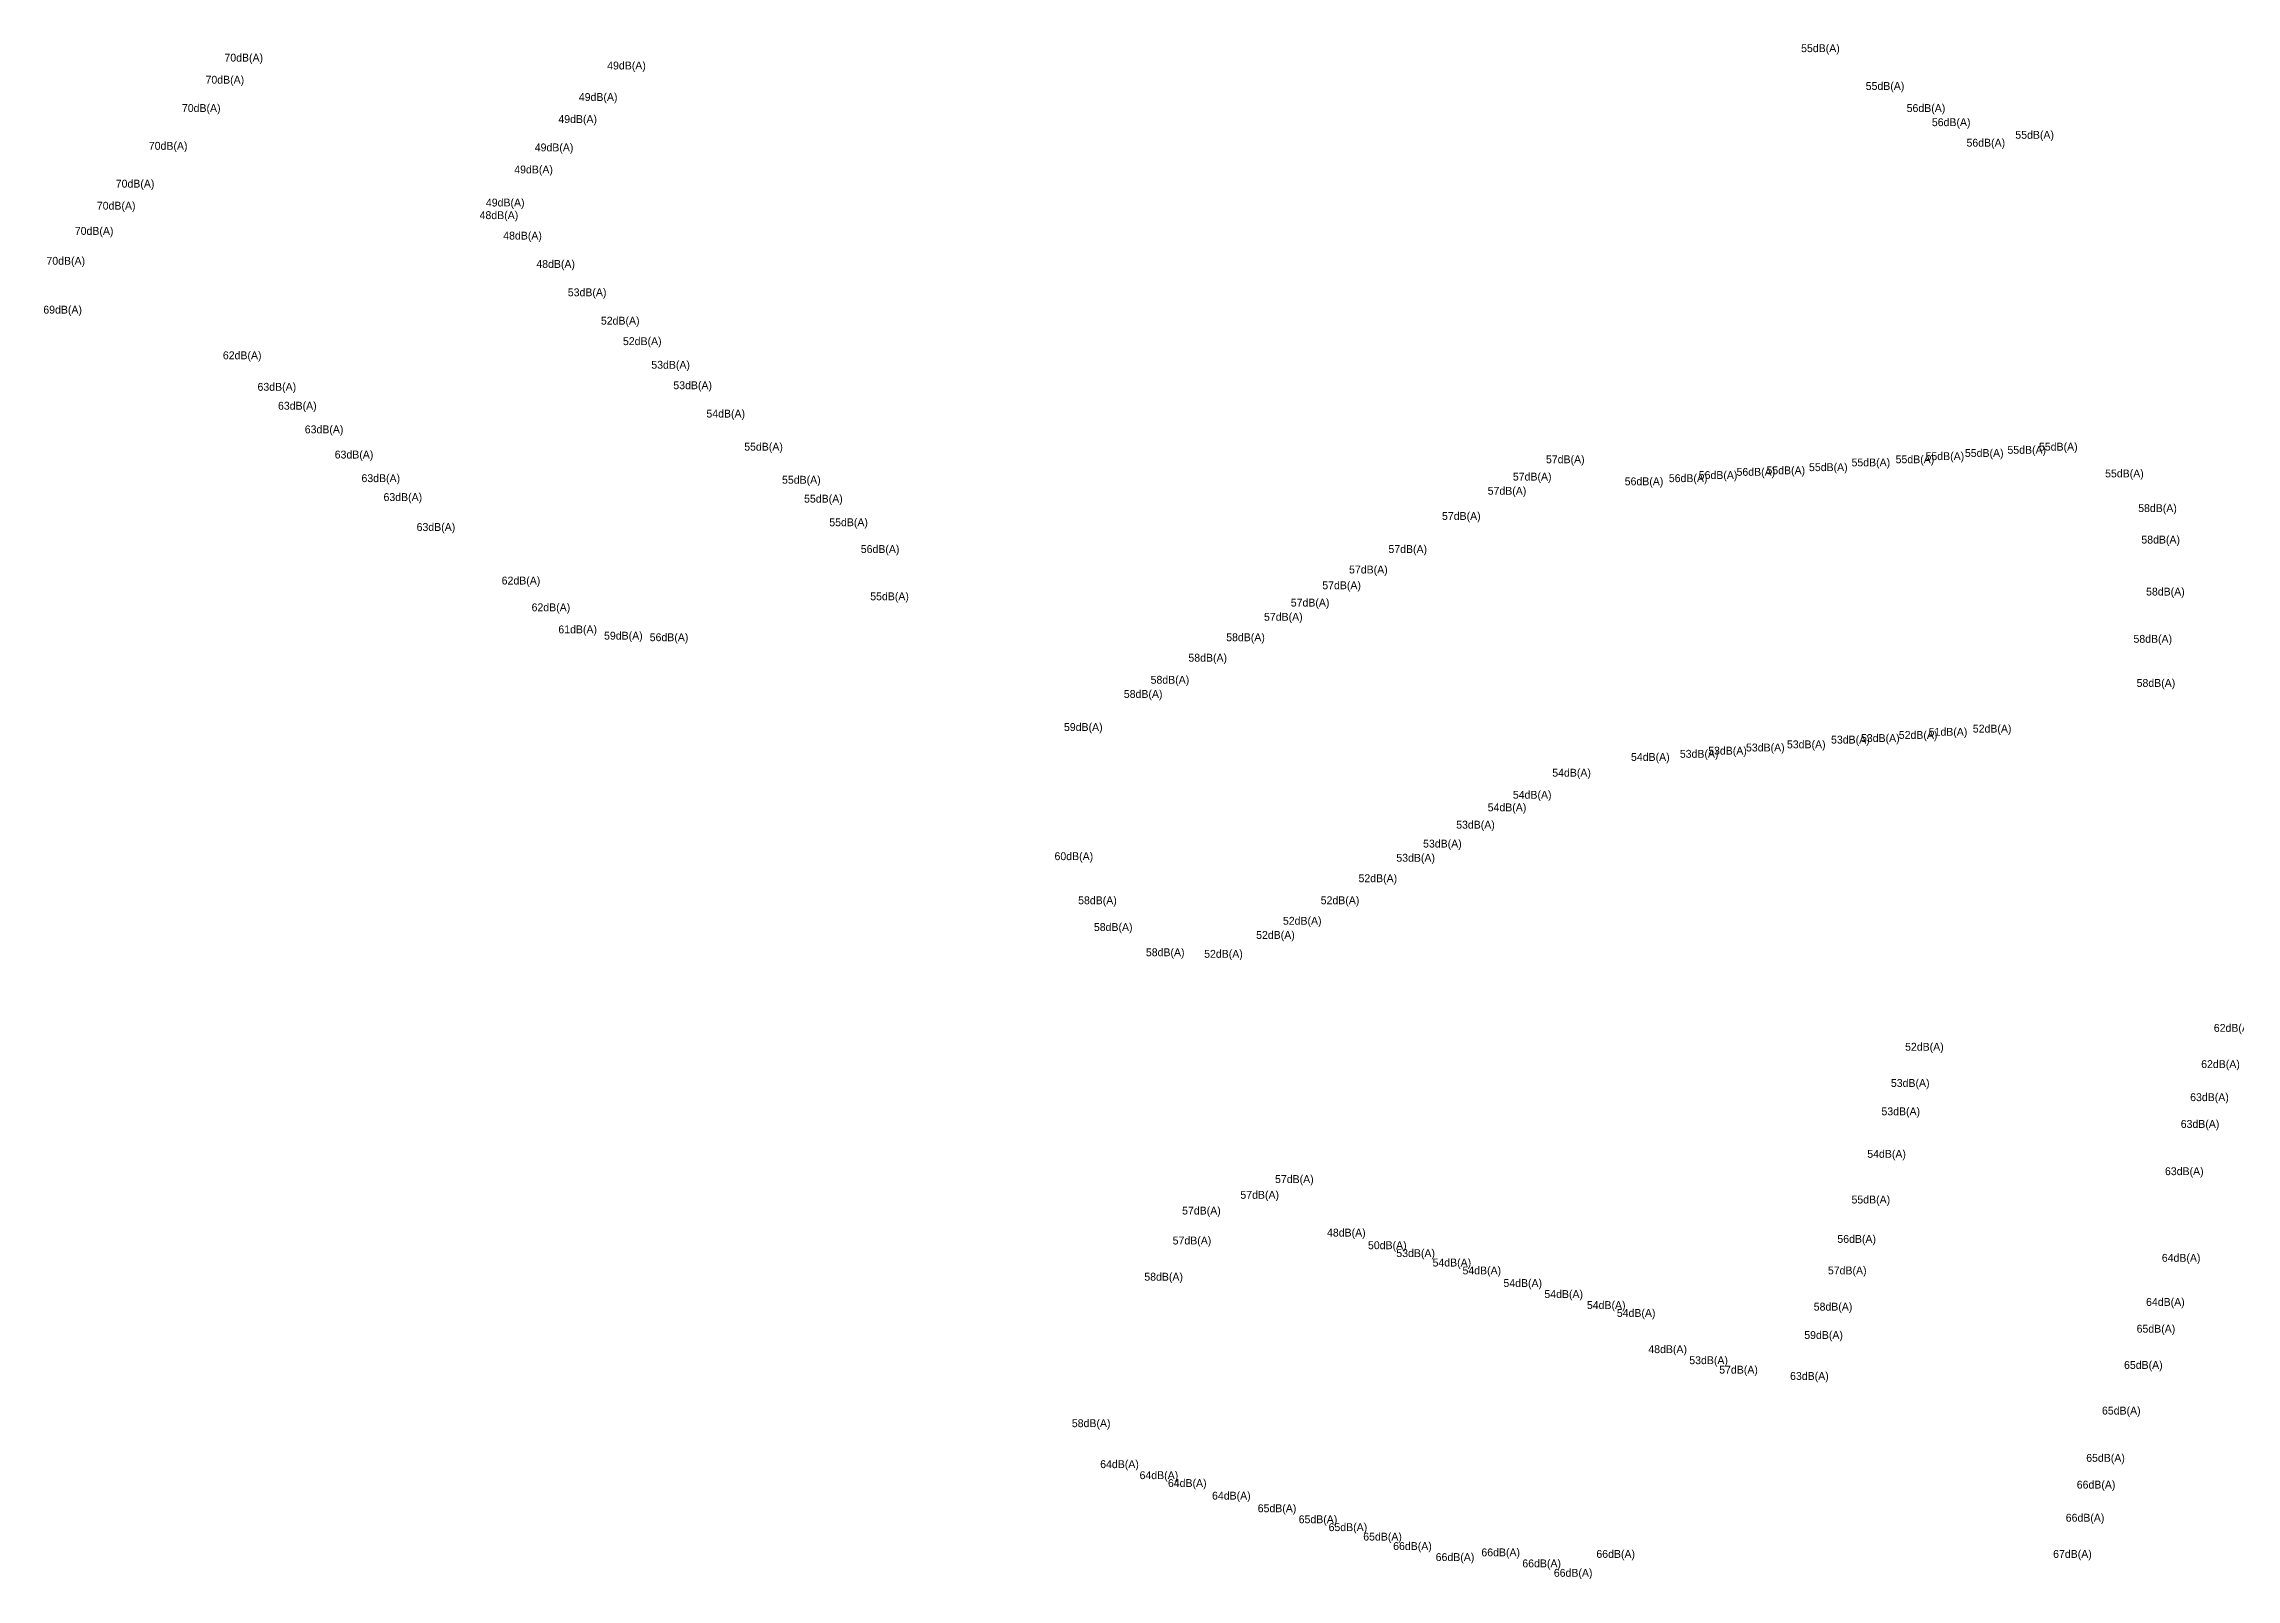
# Model space of a CAD drawing. Extents: x 846089 to 846361, y 827424 to 827644.
# Drawn here: x 846089.3 to 846228.5, y 827446.1 to 827543.6 of the extents above; entities that cross this region are included whole.
import ezdxf
from ezdxf.enums import TextEntityAlignment as Align

# ---------------------------------------------------------------- set-up
doc = ezdxf.new("R2010")
doc.units = 0
doc.layers.add('SPL_No_Exceedance', color=3, linetype='Continuous')
doc.styles.add('LiberationSerif', font='LiberationSerif-Regular.ttf')

msp = doc.modelspace()

# ---------------------------------------------------------------- texts
at = {"layer": 'SPL_No_Exceedance', "style": 'LiberationSerif'}
for s, p in [('55dB(A)', (846202.1, 827543.3)), ('70dB(A)', (846102, 827542.7)), ('49dB(A)', (846126.3, 827542.2)), ('70dB(A)', (846100.8, 827541.3)), ('49dB(A)', (846124.5, 827540.2)), ('55dB(A)', (846206.2, 827540.9)), ('70dB(A)', (846099.3, 827539.5)), ('49dB(A)', (846123.2, 827538.8)), ('56dB(A)', (846208.8, 827539.5)), ('56dB(A)', (846210.4, 827538.6)), ('56dB(A)', (846212.6, 827537.3)), ('55dB(A)', (846215.7, 827537.8)), ('70dB(A)', (846097.2, 827537.1)), ('49dB(A)', (846121.7, 827537)), ('70dB(A)', (846095.1, 827534.7)), ('49dB(A)', (846120.4, 827535.6)), ('70dB(A)', (846093.9, 827533.3)), ('49dB(A)', (846118.6, 827533.5)), ('70dB(A)', (846092.5, 827531.7)), ('48dB(A)', (846118.2, 827532.7)), ('48dB(A)', (846119.7, 827531.4)), ('70dB(A)', (846090.7, 827529.8)), ('48dB(A)', (846121.8, 827529.6)), ('53dB(A)', (846123.8, 827527.8)), ('69dB(A)', (846090.5, 827526.7)), ('52dB(A)', (846125.9, 827526)), ('62dB(A)', (846101.9, 827523.8)), ('52dB(A)', (846127.3, 827524.7)), ('53dB(A)', (846129.1, 827523.2)), ('63dB(A)', (846104.1, 827521.8)), ('63dB(A)', (846105.4, 827520.6)), ('53dB(A)', (846130.5, 827521.9)), ('54dB(A)', (846132.6, 827520.1)), ('63dB(A)', (846107.1, 827519.1)), ('55dB(A)', (846135, 827518)), ('55dB(A)', (846215.2, 827517.8)), ('55dB(A)', (846217.2, 827518)), ('63dB(A)', (846109, 827517.5)), ('57dB(A)', (846185.9, 827517.2)), ('56dB(A)', (846198, 827516.4)), ('55dB(A)', (846199.9, 827516.5)), ('55dB(A)', (846202.6, 827516.7)), ('55dB(A)', (846205.3, 827517)), ('55dB(A)', (846208.1, 827517.2)), ('55dB(A)', (846210, 827517.4)), ('55dB(A)', (846212.5, 827517.6)), ('63dB(A)', (846110.7, 827516)), ('55dB(A)', (846137.4, 827515.9)), ('57dB(A)', (846182.2, 827515.2)), ('57dB(A)', (846183.8, 827516.1)), ('56dB(A)', (846190.9, 827515.8)), ('56dB(A)', (846193.7, 827516)), ('56dB(A)', (846195.6, 827516.2)), ('55dB(A)', (846221.4, 827516.3)), ('63dB(A)', (846112.1, 827514.8)), ('55dB(A)', (846138.8, 827514.7)), ('57dB(A)', (846179.3, 827513.6)), ('58dB(A)', (846223.5, 827514.1)), ('63dB(A)', (846114.2, 827512.9)), ('55dB(A)', (846140.4, 827513.2)), ('56dB(A)', (846142.4, 827511.5)), ('57dB(A)', (846175.9, 827511.5)), ('58dB(A)', (846223.7, 827512.1)), ('62dB(A)', (846119.6, 827509.5)), ('57dB(A)', (846173.4, 827510.2)), ('55dB(A)', (846143, 827508.5)), ('57dB(A)', (846169.7, 827508.1)), ('57dB(A)', (846171.7, 827509.2)), ('58dB(A)', (846224, 827508.8)), ('62dB(A)', (846121.5, 827507.8)), ('57dB(A)', (846168, 827507.2)), ('61dB(A)', (846123.2, 827506.4)), ('59dB(A)', (846126.1, 827506)), ('56dB(A)', (846129, 827505.9)), ('58dB(A)', (846165.6, 827505.9)), ('58dB(A)', (846223.2, 827505.8)), ('58dB(A)', (846163.2, 827504.6)), ('58dB(A)', (846160.8, 827503.2)), ('58dB(A)', (846223.4, 827503)), ('58dB(A)', (846159.1, 827502.3)), ('59dB(A)', (846155.3, 827500.2)), ('52dB(A)', (846208.3, 827499.7)), ('51dB(A)', (846210.2, 827499.9)), ('52dB(A)', (846213, 827500.1)), ('54dB(A)', (846191.3, 827498.3)), ('53dB(A)', (846194.4, 827498.5)), ('53dB(A)', (846196.2, 827498.7)), ('53dB(A)', (846198.6, 827498.9)), ('53dB(A)', (846201.2, 827499.1)), ('53dB(A)', (846204, 827499.4)), ('53dB(A)', (846205.9, 827499.5)), ('54dB(A)', (846186.3, 827497.3)), ('54dB(A)', (846183.8, 827495.9)), ('54dB(A)', (846182.2, 827495.1)), ('53dB(A)', (846178.1, 827492.8)), ('53dB(A)', (846180.2, 827494)), ('60dB(A)', (846154.7, 827492)), ('53dB(A)', (846176.4, 827491.9)), ('52dB(A)', (846174, 827490.6)), ('58dB(A)', (846156.2, 827489.2)), ('52dB(A)', (846171.6, 827489.2)), ('58dB(A)', (846157.2, 827487.5)), ('52dB(A)', (846169.2, 827487.9)), ('58dB(A)', (846160.5, 827485.9)), ('52dB(A)', (846164.2, 827485.8)), ('52dB(A)', (846167.5, 827487)), ('62dB(A)', (846228.3, 827481.1)), ('52dB(A)', (846208.7, 827479.9)), ('62dB(A)', (846227.5, 827478.8)), ('53dB(A)', (846207.8, 827477.6)), ('63dB(A)', (846226.8, 827476.7)), ('53dB(A)', (846207.2, 827475.8)), ('63dB(A)', (846226.2, 827475)), ('54dB(A)', (846206.3, 827473.1)), ('63dB(A)', (846225.2, 827472)), ('57dB(A)', (846166.5, 827470.5)), ('57dB(A)', (846168.7, 827471.5)), ('57dB(A)', (846162.8, 827469.5)), ('55dB(A)', (846205.3, 827470.2)), ('48dB(A)', (846172, 827468.1)), ('56dB(A)', (846204.4, 827467.7)), ('57dB(A)', (846162.2, 827467.6)), ('50dB(A)', (846174.6, 827467.3)), ('53dB(A)', (846176.4, 827466.8)), ('64dB(A)', (846225, 827466.5)), ('58dB(A)', (846160.4, 827465.3)), ('54dB(A)', (846178.7, 827466.2)), ('54dB(A)', (846180.6, 827465.7)), ('54dB(A)', (846183.2, 827464.9)), ('57dB(A)', (846203.8, 827465.7)), ('54dB(A)', (846185.8, 827464.2)), ('54dB(A)', (846188.5, 827463.5)), ('64dB(A)', (846224, 827463.7)), ('54dB(A)', (846190.4, 827463)), ('58dB(A)', (846202.9, 827463.4)), ('48dB(A)', (846192.4, 827460.7)), ('59dB(A)', (846202.3, 827461.6)), ('65dB(A)', (846223.4, 827462)), ('53dB(A)', (846195, 827460)), ('57dB(A)', (846196.9, 827459.4)), ('65dB(A)', (846222.6, 827459.7)), ('63dB(A)', (846201.4, 827459)), ('65dB(A)', (846221.2, 827456.8)), ('58dB(A)', (846155.8, 827456)), ('65dB(A)', (846220.2, 827453.8)), ('64dB(A)', (846157.6, 827453.4)), ('64dB(A)', (846160.1, 827452.7)), ('64dB(A)', (846161.9, 827452.2)), ('64dB(A)', (846164.7, 827451.4)), ('66dB(A)', (846219.6, 827452.1)), ('65dB(A)', (846167.6, 827450.6)), ('65dB(A)', (846170.2, 827449.9)), ('66dB(A)', (846218.9, 827450)), ('65dB(A)', (846172.1, 827449.4)), ('65dB(A)', (846174.3, 827448.8)), ('66dB(A)', (846176.2, 827448.2)), ('66dB(A)', (846178.9, 827447.5)), ('66dB(A)', (846181.8, 827447.8)), ('66dB(A)', (846184.4, 827447.1)), ('66dB(A)', (846189.1, 827447.7)), ('67dB(A)', (846218.1, 827447.7)), ('66dB(A)', (846186.4, 827446.5))]:
    msp.add_text(s, height=0.5, dxfattribs=at).set_placement(p, align=Align.MIDDLE_CENTER)

doc.saveas('drawing.dxf')
